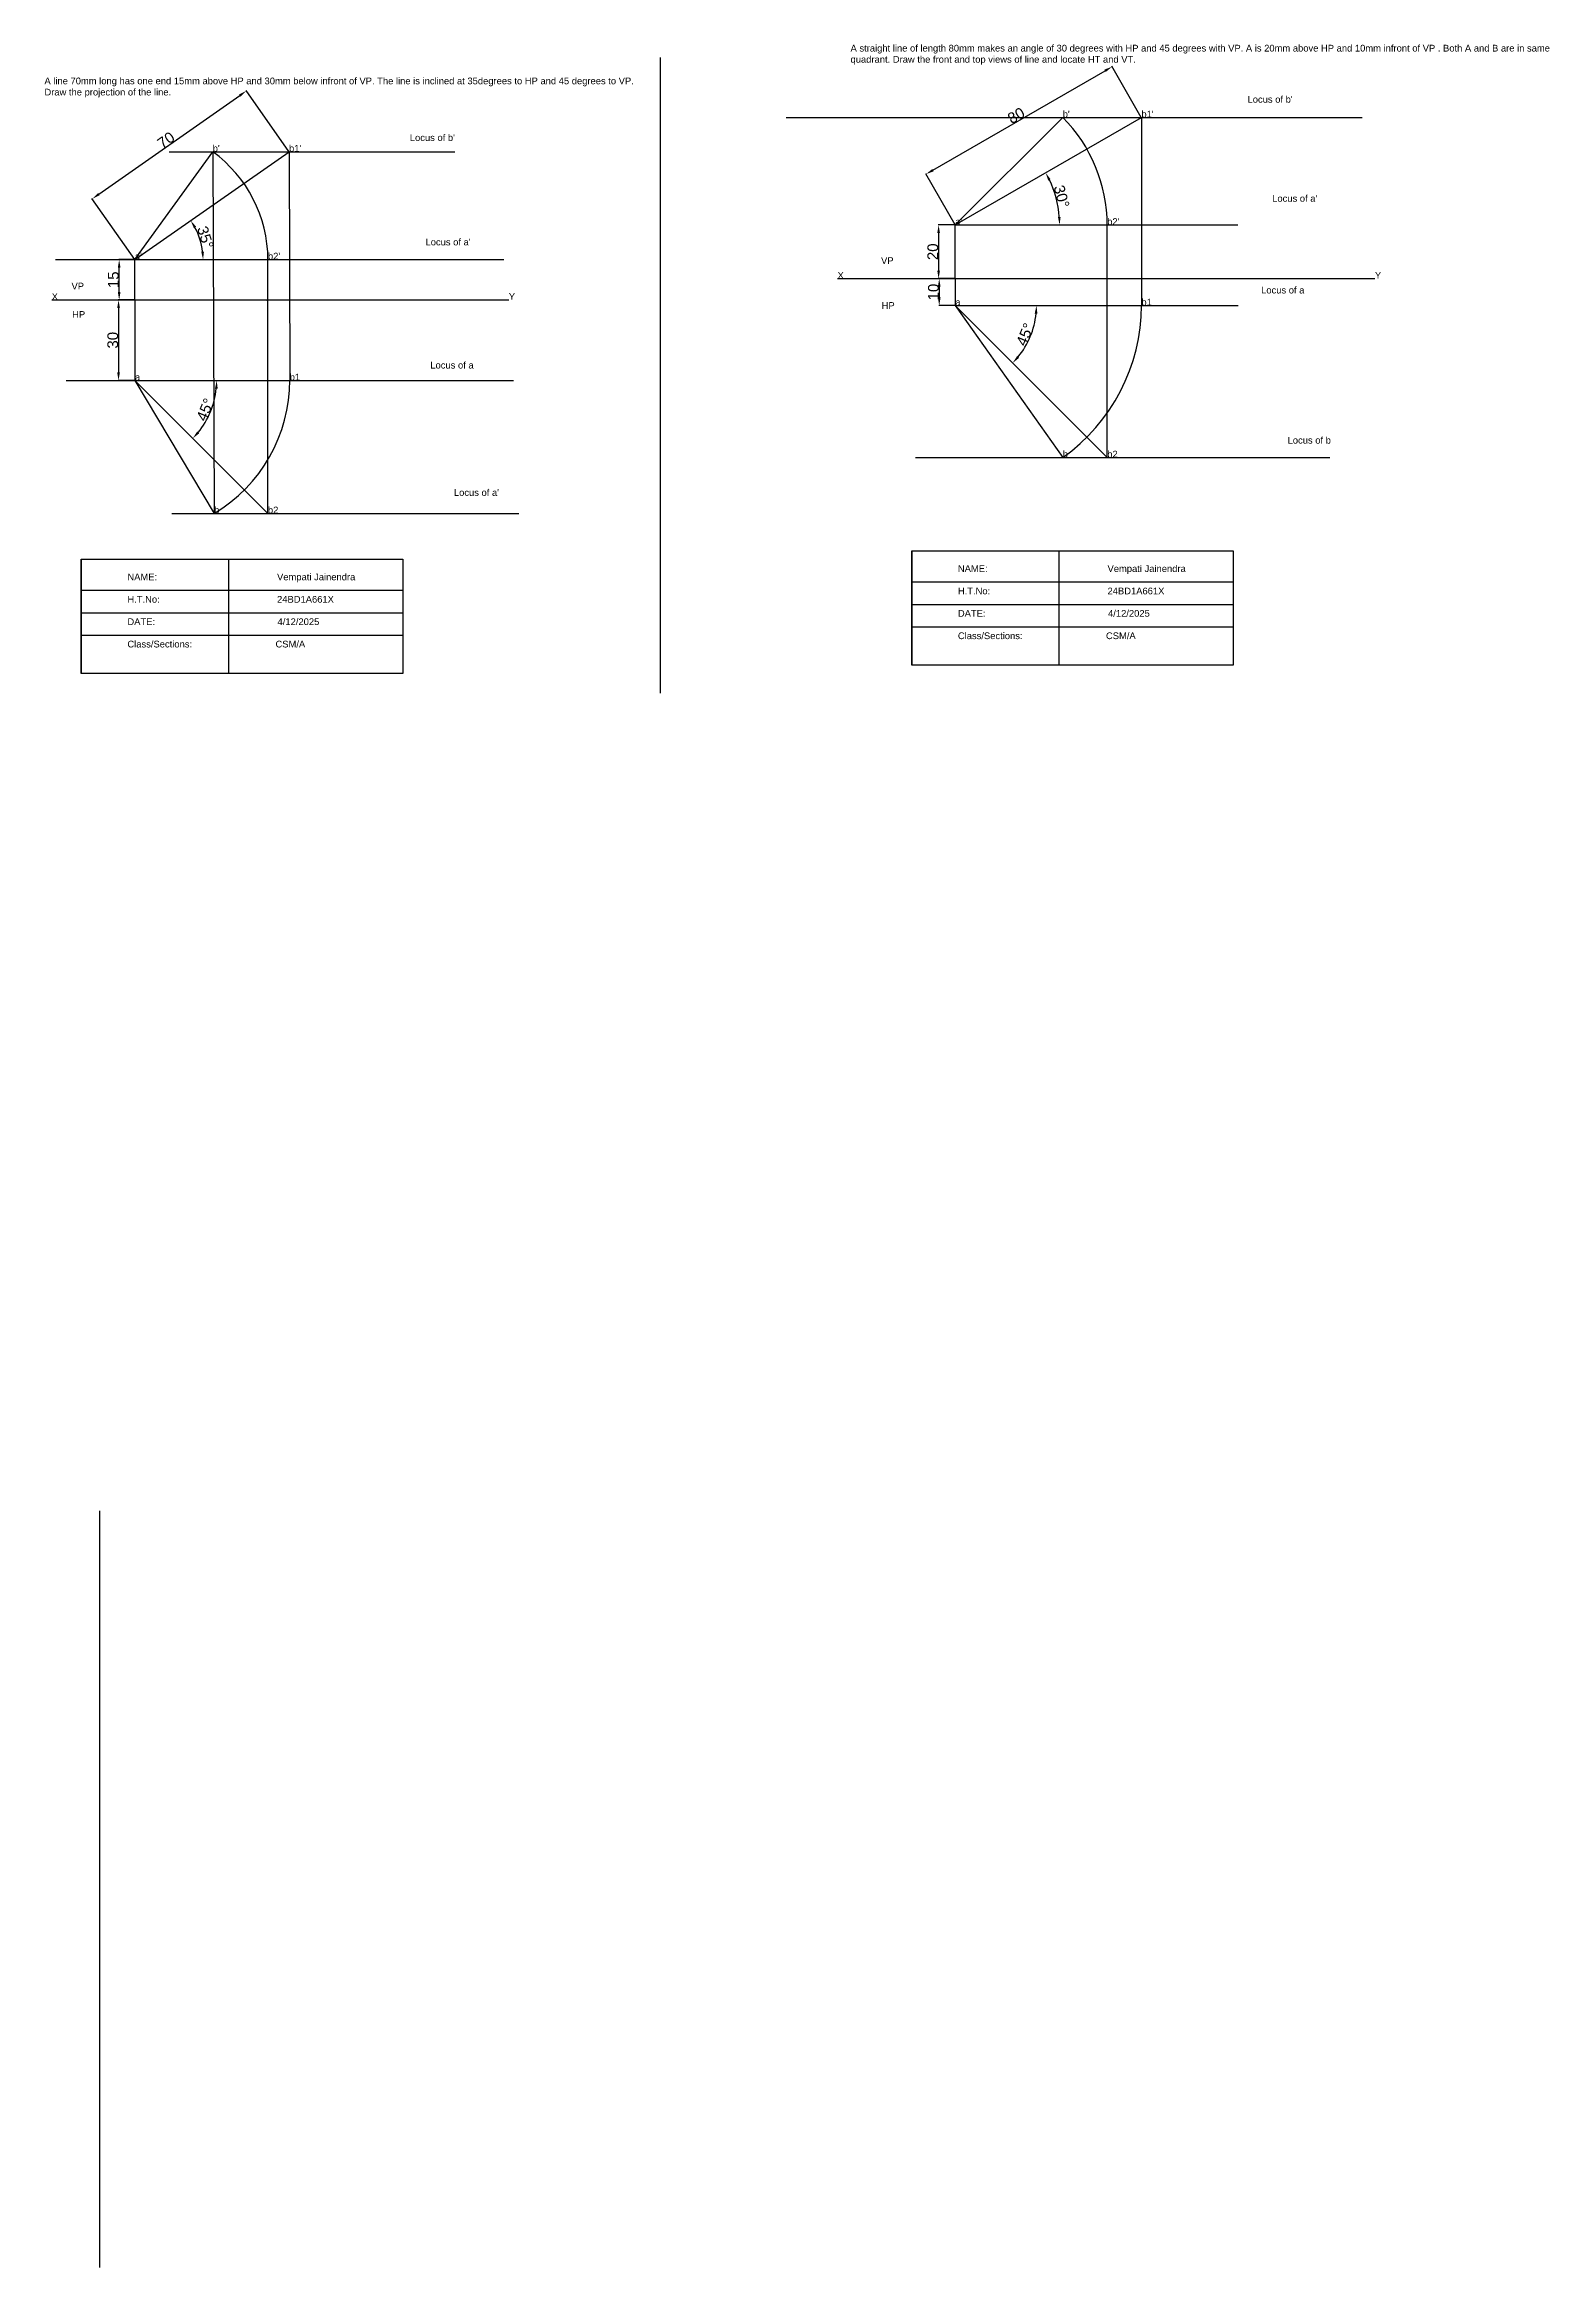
# Model space of a CAD drawing. Header units: millimetres. Extents: x 79 to 8014, y -55 to 1185.
# Drawn here: x 4933 to 5493, y 96 to 923 of the extents above; entities that cross this region are included whole.
import ezdxf

# ---------------------------------------------------------------- set-up
doc = ezdxf.new("R2010")
doc.units = ezdxf.units.MM
doc.header["$MEASUREMENT"] = 0
doc.header["$PDMODE"] = 1
doc.styles.get("Standard").update_dxf_attribs({"font": 'arial.ttf'})
doc.dimstyles.get("Standard").update_dxf_attribs({"dimtxt": 4, "dimasz": 3, "dimexe": 0.18, "dimexo": 0.0625, "dimgap": 0.09, "dimtad": 1, "dimdec": 0, "dimzin": 0, "dimdsep": 46, "dimtxsty": 'Standard', "dimcen": 0.09, "dimclrd": 6, "dimclre": 4, "dimadec": 0, "dimazin": 0, "dimtfac": 1, "dimtdec": 0, "dimtofl": 0, "dimtmove": 0, "dimatfit": 3, "dimfxl": 1, "dimtolj": 1, "dimtzin": 0, "dimarcsym": 1})

# ---------------------------------------------------------------- blocks, each defined once
blk = doc.blocks.new('*D85')
at = {"color": 4, "lineweight": -2, "transparency": 16777216}
for p, q in [((4966.63, 842.95), (4960.65, 842.95)), ((4966.63, 827.95), (4960.65, 827.95))]:
    blk.add_line(p, q, dxfattribs=at)
at = {"color": 6, "lineweight": -2, "transparency": 16777216}
blk.add_line((4960.83, 830.95), (4960.83, 839.95), dxfattribs=at)
at = {"color": 6, "transparency": 16777216}
for points in [[(4960.33, 839.95), (4961.33, 839.95), (4960.83, 842.95)], [(4960.33, 830.95), (4961.33, 830.95), (4960.83, 827.95)]]:
    blk.add_solid(points, dxfattribs=at)
at = {"layer": 'Defpoints', "color": 0, "transparency": 16777216}
for p in [(4960.83, 842.95), (4966.69, 842.95), (4966.69, 827.95)]:
    blk.add_point(p, dxfattribs=at)
at = {"color": 0, "transparency": 16777216, "insert": (4958.69, 835.45), "char_height": 4, "attachment_point": 5, "rotation": 90}
blk.add_mtext('\\A1;15', dxfattribs=at)
blk = doc.blocks.new('*D96')
at = {"color": 4, "lineweight": -2, "transparency": 16777216}
for p, q in [((4966.63, 827.95), (4960.42, 827.95)), ((4966.63, 797.95), (4960.42, 797.95))]:
    blk.add_line(p, q, dxfattribs=at)
at = {"color": 6, "lineweight": -2, "transparency": 16777216}
blk.add_line((4960.6, 824.95), (4960.6, 800.95), dxfattribs=at)
at = {"color": 6, "transparency": 16777216}
for points in [[(4960.1, 824.95), (4961.1, 824.95), (4960.6, 827.95)], [(4960.1, 800.95), (4961.1, 800.95), (4960.6, 797.95)]]:
    blk.add_solid(points, dxfattribs=at)
at = {"layer": 'Defpoints', "color": 0, "transparency": 16777216}
for p in [(4966.69, 827.95), (4960.6, 797.95), (4966.69, 797.95)]:
    blk.add_point(p, dxfattribs=at)
at = {"color": 0, "transparency": 16777216, "insert": (4958.47, 812.95), "char_height": 4, "attachment_point": 5, "rotation": 90}
blk.add_mtext('\\A1;30', dxfattribs=at)
blk = doc.blocks.new('*D97')
at = {"color": 6, "lineweight": -2, "transparency": 16777216}
blk.add_arc((4966.69, 842.95), 25.36, 6.78153, 28.21847, dxfattribs=at)
at = {"color": 6, "transparency": 16777216}
for points in [[(4988.62, 854.68), (4989.47, 855.2), (4987.47, 857.49)], [(4992.38, 845.97), (4991.38, 845.91), (4992.06, 842.95)]]:
    blk.add_solid(points, dxfattribs=at)
at = {"layer": 'Defpoints', "color": 0, "transparency": 16777216}
for p in [(5024.04, 883.1), (4991.53, 848.08), (4937.08, 842.95), (4966.69, 842.95), (5103.98, 842.95)]:
    blk.add_point(p, dxfattribs=at)
at = {"color": 0, "transparency": 16777216, "insert": (4992.92, 851.22), "char_height": 4, "attachment_point": 5, "rotation": 287.5}
blk.add_mtext('\\A1;35°', dxfattribs=at)
blk = doc.blocks.new('*D98')
at = {"color": 6, "lineweight": -2, "transparency": 16777216}
blk.add_arc((4966.69, 797.95), 30.45, 320.64728, 354.35272, dxfattribs=at)
at = {"color": 6, "transparency": 16777216}
for points in [[(4996.5, 794.98), (4997.5, 794.93), (4997.14, 797.95)], [(4990.61, 778.3), (4989.87, 778.98), (4988.23, 776.42)]]:
    blk.add_solid(points, dxfattribs=at)
at = {"layer": 'Defpoints', "color": 0, "transparency": 16777216}
for p in [(4941.07, 797.95), (4966.69, 797.95), (5107.53, 797.95), (4993.06, 782.72), (5016.19, 748.45)]:
    blk.add_point(p, dxfattribs=at)
at = {"color": 0, "transparency": 16777216, "insert": (4992.86, 787.11), "char_height": 4, "attachment_point": 5, "rotation": 67.5}
blk.add_mtext('\\A1;45°', dxfattribs=at)
blk = doc.blocks.new('*D99')
at = {"color": 6, "lineweight": -2, "transparency": 16777216}
blk.add_line((4953.28, 867.33), (5005.71, 904.04), dxfattribs=at)
at = {"color": 4, "lineweight": -2, "transparency": 16777216}
for p, q in [((5024, 883.15), (5008.06, 905.91)), ((4966.66, 843), (4950.72, 865.76))]:
    blk.add_line(p, q, dxfattribs=at)
at = {"color": 6, "transparency": 16777216}
for points in [[(5005.42, 904.45), (5006, 903.63), (5008.17, 905.76)], [(4953, 867.74), (4953.57, 866.92), (4950.83, 865.61)]]:
    blk.add_solid(points, dxfattribs=at)
at = {"layer": 'Defpoints', "color": 0, "transparency": 16777216}
for p in [(5008.17, 905.76), (5024.04, 883.1), (4966.69, 842.95)]:
    blk.add_point(p, dxfattribs=at)
at = {"color": 0, "transparency": 16777216, "insert": (4978.27, 887.43), "char_height": 4, "attachment_point": 5, "rotation": 35}
blk.add_mtext('\\A1;70', dxfattribs=at)
blk = doc.blocks.new('*D100')
at = {"color": 6, "lineweight": -2, "transparency": 16777216}
blk.add_arc((5271.99, 855.87), 38.84, 4.42718, 25.57282, dxfattribs=at)
at = {"color": 6, "transparency": 16777216}
for points in [[(5306.58, 872.4), (5307.47, 872.86), (5305.63, 875.28)], [(5311.21, 858.88), (5310.21, 858.84), (5310.83, 855.87)]]:
    blk.add_solid(points, dxfattribs=at)
at = {"layer": 'Defpoints', "color": 0, "transparency": 16777216}
for p in [(5341.28, 895.87), (5310.24, 862.61), (5271.99, 855.87), (5271.99, 855.87), (5377.11, 855.87)]:
    blk.add_point(p, dxfattribs=at)
at = {"color": 0, "transparency": 16777216, "insert": (5311.57, 866.47), "char_height": 4, "attachment_point": 5, "rotation": 285}
blk.add_mtext('\\A1;30°', dxfattribs=at)
blk = doc.blocks.new('*D101')
at = {"color": 6, "lineweight": -2, "transparency": 16777216}
blk.add_arc((5271.99, 825.87), 30.23, 320.68863, 354.31137, dxfattribs=at)
at = {"color": 6, "transparency": 16777216}
for points in [[(5301.57, 822.9), (5302.57, 822.85), (5302.22, 825.87)], [(5295.75, 806.38), (5295.01, 807.05), (5293.37, 804.49)]]:
    blk.add_solid(points, dxfattribs=at)
at = {"layer": 'Defpoints', "color": 0, "transparency": 16777216}
for p in [(5271.99, 825.87), (5271.99, 825.87), (5377.34, 825.87), (5298.17, 810.75), (5328.56, 769.3)]:
    blk.add_point(p, dxfattribs=at)
at = {"color": 0, "transparency": 16777216, "insert": (5297.96, 815.11), "char_height": 4, "attachment_point": 5, "rotation": 67.5}
blk.add_mtext('\\A1;45°', dxfattribs=at)
blk = doc.blocks.new('*D86')
at = {"color": 6, "lineweight": -2, "transparency": 16777216}
blk.add_line((5263.69, 876.26), (5327.77, 913.26), dxfattribs=at)
at = {"color": 4, "lineweight": -2, "transparency": 16777216}
for p, q in [((5341.25, 895.92), (5330.28, 914.91)), ((5271.96, 855.92), (5261, 874.91))]:
    blk.add_line(p, q, dxfattribs=at)
at = {"color": 6, "transparency": 16777216}
for points in [[(5327.52, 913.69), (5328.02, 912.82), (5330.37, 914.76)], [(5263.44, 876.69), (5263.94, 875.82), (5261.09, 874.76)]]:
    blk.add_solid(points, dxfattribs=at)
at = {"layer": 'Defpoints', "color": 0, "transparency": 16777216}
for p in [(5330.37, 914.76), (5341.28, 895.87), (5271.99, 855.87)]:
    blk.add_point(p, dxfattribs=at)
at = {"color": 0, "transparency": 16777216, "insert": (5294.66, 896.6), "char_height": 4, "attachment_point": 5, "rotation": 30}
blk.add_mtext('\\A1;80', dxfattribs=at)
blk = doc.blocks.new('*D102')
at = {"color": 4, "lineweight": -2, "transparency": 16777216}
for p, q in [((5271.93, 855.87), (5265.62, 855.87)), ((5271.93, 835.87), (5265.62, 835.87))]:
    blk.add_line(p, q, dxfattribs=at)
at = {"color": 6, "lineweight": -2, "transparency": 16777216}
blk.add_line((5265.8, 852.87), (5265.8, 838.87), dxfattribs=at)
at = {"color": 6, "transparency": 16777216}
for points in [[(5265.3, 852.87), (5266.3, 852.87), (5265.8, 855.87)], [(5265.3, 838.87), (5266.3, 838.87), (5265.8, 835.87)]]:
    blk.add_solid(points, dxfattribs=at)
at = {"layer": 'Defpoints', "color": 0, "transparency": 16777216}
for p in [(5271.99, 855.87), (5265.8, 835.87), (5271.99, 835.87)]:
    blk.add_point(p, dxfattribs=at)
at = {"color": 0, "transparency": 16777216, "insert": (5263.67, 845.87), "char_height": 4, "attachment_point": 5, "rotation": 90}
blk.add_mtext('\\A1;20', dxfattribs=at)
blk = doc.blocks.new('*D103')
at = {"color": 4, "lineweight": -2, "transparency": 16777216}
for p, q in [((5271.93, 835.87), (5265.85, 835.87)), ((5271.93, 825.87), (5265.85, 825.87))]:
    blk.add_line(p, q, dxfattribs=at)
at = {"color": 6, "lineweight": -2, "transparency": 16777216}
blk.add_line((5266.03, 832.87), (5266.03, 828.87), dxfattribs=at)
at = {"color": 6, "transparency": 16777216}
for points in [[(5265.53, 832.87), (5266.53, 832.87), (5266.03, 835.87)], [(5265.53, 828.87), (5266.53, 828.87), (5266.03, 825.87)]]:
    blk.add_solid(points, dxfattribs=at)
at = {"layer": 'Defpoints', "color": 0, "transparency": 16777216}
for p in [(5271.99, 835.87), (5266.03, 825.87), (5271.99, 825.87)]:
    blk.add_point(p, dxfattribs=at)
at = {"color": 0, "transparency": 16777216, "insert": (5263.9, 830.87), "char_height": 4, "attachment_point": 5, "rotation": 90}
blk.add_mtext('\\A1;10', dxfattribs=at)

msp = doc.modelspace()

# ---------------------------------------------------------------- linework, layer by layer
for p, q in [((5162.13, 918.17), (5162.13, 681.6)), ((5209.11, 895.87), (5423.43, 895.87)), ((5271.99, 855.87), (5341.28, 895.87)), ((5341.28, 895.87), (5341.28, 825.87)), ((4966.69, 842.95), (5024.04, 883.1)), ((4966.69, 842.95), (4995.64, 883.1)), ((4979.47, 883.1), (5085.78, 883.1)), ((4995.64, 883.1), (4996.17, 748.45)), ((5024.04, 883.1), (5024.3, 797.95)), ((5271.99, 835.87), (5271.99, 855.87)), ((5271.99, 855.87), (5377.11, 855.87)), ((5271.99, 855.87), (5271.99, 855.87)), ((5328.56, 769.3), (5328.56, 855.87)), ((4937.08, 842.95), (5103.98, 842.95)), ((4966.69, 827.95), (4966.69, 842.95)), ((5016.19, 748.45), (5016.19, 842.95)), ((5228.18, 835.87), (5428.18, 835.87)), ((5271.99, 835.87), (5271.99, 825.87)), ((4935.72, 827.95), (5105.84, 827.95)), ((4966.69, 827.95), (4966.69, 797.95)), ((5271.99, 825.87), (5377.34, 825.87)), ((5271.99, 825.87), (5328.56, 769.3)), ((4941.07, 797.95), (5107.53, 797.95)), ((4966.69, 797.95), (5016.19, 748.45)), ((4966.69, 797.95), (4996.17, 748.45)), ((5257.24, 769.3), (5411.4, 769.3)), ((4980.42, 748.45), (5109.55, 748.45)), ((4946.71, 731.46), (5066.38, 731.46)), ((4946.71, 731.46), (4946.71, 688.95)), ((5001.49, 731.46), (5001.49, 688.95)), ((5255.79, 734.56), (5375.46, 734.56)), ((5255.79, 734.56), (5255.79, 692.05)), ((5310.57, 734.56), (5310.57, 692.05)), ((5255.79, 722.96), (5375.46, 722.96)), ((4946.71, 719.87), (5066.38, 719.87)), ((5255.79, 714.59), (5375.46, 714.59)), ((4946.71, 711.49), (5066.38, 711.49)), ((5255.79, 706.22), (5375.46, 706.22)), ((4946.71, 703.12), (5066.38, 703.12)), ((4953.48, 377.15), (4953.48, 95.51))]:
    msp.add_line(p, q)
at = {"color": 32, "true_color": 0xcd6928}
for p, q in [((5271.99, 855.87), (5311.99, 895.87)), ((5271.99, 825.87), (5311.99, 769.3))]:
    msp.add_line(p, q, dxfattribs=at)
for points in [[(4946.71, 731.46), (5066.38, 731.46), (5066.38, 688.95), (4946.71, 688.95)], [(5255.79, 734.56), (5375.46, 734.56), (5375.46, 692.05), (5255.79, 692.05)]]:
    msp.add_lwpolyline(points, close=True)
for centre, radius, start, end in [((5271.99, 855.87), 56.57, 0, 45), ((4966.69, 842.95), 49.5, 0, 54.20938), ((4966.69, 797.95), 57.61, 30.77349, 31.3827), ((5271.99, 825.87), 69.28, 305.26439, 0), ((4966.69, 797.95), 57.61, 300.77349, 0.18077)]:
    msp.add_arc(centre, radius, start, end)

# ---------------------------------------------------------------- texts
for s, p in [("Locus of b'", (5380.78, 901.37)), ("b'", (5311.99, 895.87)), ("b1'", (5341.28, 895.87)), ("b'", (4995.64, 883.14)), ("b1'", (5024.04, 883.14)), ("Locus of b' ", (5069, 887.11)), ("Locus of a'", (5389.95, 864.49)), ("a'", (5271.99, 855.87)), ("b2'", (5328.56, 855.87)), ("a'", (4966.69, 842.99)), ("b2'", (5016.19, 842.99)), ("Locus of a'", (5074.85, 848.25)), ('X', (5228.18, 835.87)), ('VP', (5244.38, 841.35)), ('Y', (5428.18, 835.87)), ('X', (4935.72, 827.95)), ('VP', (4943.09, 831.85)), ('Y', (5105.84, 827.99)), ('a', (5271.99, 825.87)), ('b1', (5341.28, 825.87)), ('Locus of a', (5385.83, 830.36)), ('HP', (4943.31, 821.29)), ('HP', (5244.61, 824.63)), ('Locus of a', (5076.64, 802.42)), ('a', (4966.69, 797.95)), ('b1', (5024.3, 797.99)), ('b', (5311.99, 769.3)), ('b2', (5328.56, 769.3)), ('Locus of b', (5395.69, 774.47)), ("Locus of a'", (5085.41, 755.01)), ('b', (4996.17, 748.49)), ('b2', (5016.19, 748.49))]:
    msp.add_text(s, height=2.5).set_placement(p)
at = {"char_height": 2.5, "attachment_point": 1}
for s, width, insert in [('A straight line of length 80mm makes an angle of 30 degrees with HP and 45 degrees with VP. A is 20mm above HP and 10mm infront of VP . Both A and B are in same quadrant. Draw the front and top views of line and locate HT and VT.', 259.8589, (5233.03, 922.92)), ('A line 70mm long has one end 15mm above HP and 30mm below infront of VP. The line is inclined at 35degrees to HP and 45 degrees to VP.\\PDraw the projection of the line.', 268.4068, (4933.02, 910.73)), ('NAME:                                              Vempati Jainendra\\P\\PH.T.No:                                             24BD1A661X\\P\\PDATE:                                               4/12/2025\\P\\PClass/Sections:                                CSM/A', 150.3939, (5272.98, 729.19)), ('NAME:                                              Vempati Jainendra\\P\\PH.T.No:                                             24BD1A661X\\P\\PDATE:                                               4/12/2025\\P\\PClass/Sections:                                CSM/A', 150.3939, (4963.9, 726.09))]:
    msp.add_mtext_dynamic_manual_height_columns(s, width=width, gutter_width=12.5, heights=[0], dxfattribs=dict(at, insert=insert))

# ---------------------------------------------------------------- dimensions: what is measured, and where the dimension line sits
for p1, p2, distance, picture, middle in [((5271.99, 855.87), (5341.28, 895.87), 21.81, '*D86', (5294.66, 896.6)), ((4966.69, 842.95), (5024.04, 883.1), 27.66, '*D99', (4978.27, 887.43))]:
    dim = msp.add_aligned_dim(p1=p1, p2=p2, distance=distance, dimstyle='Standard')
    dim.commit()
    dim.dimension.update_dxf_attribs({"geometry": picture, "text_midpoint": middle})
for base, line1, line2, picture, middle in [((5310.24, 862.61), ((5271.99, 855.87), (5341.28, 895.87)), ((5271.99, 855.87), (5377.11, 855.87)), '*D100', (5311.57, 866.47)), ((4991.53, 848.08), ((4966.69, 842.95), (5024.04, 883.1)), ((4937.08, 842.95), (5103.98, 842.95)), '*D97', (4992.92, 851.22)), ((5298.17, 810.75), ((5271.99, 825.87), (5377.34, 825.87)), ((5271.99, 825.87), (5328.56, 769.3)), '*D101', (5297.96, 815.11)), ((4993.06, 782.72), ((4966.69, 797.95), (5016.19, 748.45)), ((4941.07, 797.95), (5107.53, 797.95)), '*D98', (4992.86, 787.11))]:
    dim = msp.add_angular_dim_2l(base=base, line1=line1, line2=line2, dimstyle='Standard')
    dim.commit()
    dim.dimension.update_dxf_attribs({"geometry": picture, "text_midpoint": middle})
for base, p1, p2, picture, middle in [((5265.8, 835.87), (5271.99, 855.87), (5271.99, 835.87), '*D102', (5263.67, 845.87)), ((4960.83, 842.95), (4966.69, 827.95), (4966.69, 842.95), '*D85', (4958.69, 835.45)), ((5266.03, 825.87), (5271.99, 835.87), (5271.99, 825.87), '*D103', (5263.9, 830.87)), ((4960.6, 797.95), (4966.69, 827.95), (4966.69, 797.95), '*D96', (4958.47, 812.95))]:
    dim = msp.add_linear_dim(base=base, p1=p1, p2=p2, angle=90, dimstyle='Standard')
    dim.commit()
    dim.dimension.update_dxf_attribs({"geometry": picture, "text_midpoint": middle})

doc.saveas('drawing.dxf')
